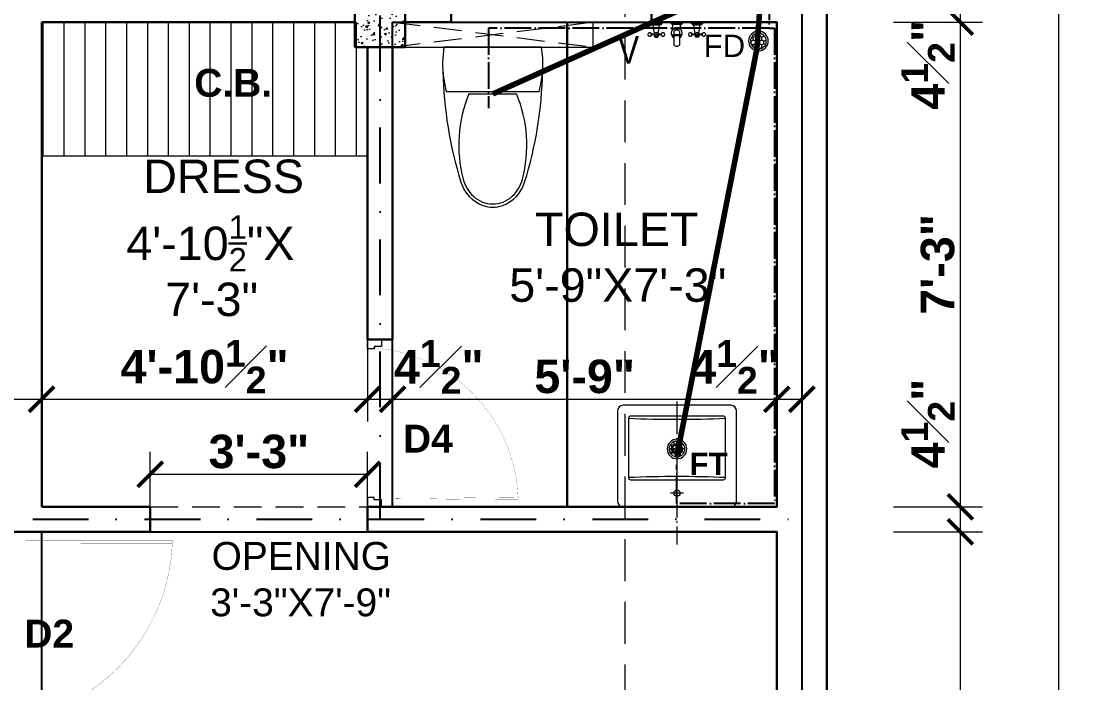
# Model space of a CAD drawing. Header units: feet. Extents: x 12125 to 16886, y -11859 to -10215.
# Drawn here: x 14483.2 to 14673.5, y -11391 to -11272.3 of the extents above; entities that cross this region are included whole.
import ezdxf

# ---------------------------------------------------------------- set-up
doc = ezdxf.new("R2010")
doc.units = ezdxf.units.FT
doc.header["$MEASUREMENT"] = 0
doc.header["$PDMODE"] = 2
for name, pattern in [('ACAD_ISO04W100', [30, 24, -3, 0, -3]), ('CENTER2', [1.125, 0.75, -0.125, 0.125, -0.125]), ('DASHDOT', [1, 0.5, -0.25, 0, -0.25]), ('DASHED', [0.75, 0.5, -0.25])]:
    doc.linetypes.add(name, pattern=pattern)
doc.layers.get('0').update_dxf_attribs({"lineweight": 30})
doc.layers.add('0 PL WASTE PIPE', color=5, linetype='Continuous')
for name, color, linetype, lineweight in [('BEAM', 3, 'Continuous', 15), ('center line', 253, 'ACAD_ISO04W100', 5), ('DIM 01', 7, 'Continuous', 9), ('DOOR', 32, 'Continuous', 13), ('DOTTED', 15, 'DASHED', 18), ('FIX', 212, 'Continuous', 13), ('HATCH', 9, 'Continuous', 20), ('JOINERY TEXT', 193, 'Continuous', 0), ('P-SOIL', 6, 'Continuous', 18), ('P-WASTE', 130, 'Continuous', 18), ('PL-C.W.S', 90, 'ACAD_ISO04W100', 25), ('SANIT_FIXTURES', 13, 'Continuous', 15), ('SANTRY TEXT', 174, 'Continuous', 9), ('TEXT', 7, 'Continuous', 30), ('WALL', 10, 'Continuous', 30), ('WINDOW', 150, 'Continuous', 20)]:
    doc.layers.add(name, color=color, linetype=linetype, lineweight=lineweight)
for name, color, linetype, plot in [('BLK_1_FLR_2_BATH', 7, 'Continuous', False), ('BLK_1_FLR_2_BLT_UP_AREA', 7, 'Continuous', False), ('BLK_1_FLR_2_REGULAR_ROOM_4', 1, 'Continuous', False), ('BLK_1_FLR_2_WATER_CLOSET', 4, 'Continuous', False), ('BLK_1_FLR_2_WC_BATH', 4, 'Continuous', False)]:
    doc.layers.add(name, color=color, linetype=linetype, plot=plot)
doc.styles.add('AR. FOOT', font='arialbd.ttf')
doc.styles.add('AR. TEXT 01', font='arialbd.ttf')
doc.styles.get("Standard").update_dxf_attribs({"font": 'ARIALN.TTF'})
doc.styles.add('TEX02', font='GARA.TTF')
doc.dimstyles.new('DIM 50', dxfattribs={"dimtxt": 6, "dimasz": 3, "dimexe": 6, "dimexo": 4, "dimgap": 0.3125, "dimtad": 1, "dimzin": 3, "dimdsep": 46, "dimlunit": 4, "dimtxsty": 'AR. TEXT 01', "dimblk": 'DOT', "dimcen": 0.09, "dimclrd": 256, "dimclre": 256, "dimclrt": 256, "dimazin": 0, "dimtfac": 0.8, "dimtofl": 0, "dimtmove": 1, "dimatfit": 3, "dimfxl": 6, "dimfxlon": 1, "dimfrac": 1, "dimtolj": 1, "dimtzin": 0, "dimlwd": -1, "dimlwe": -1, "dimarcsym": 1})

# ---------------------------------------------------------------- blocks, each defined once
blk = doc.blocks.new('sdddd')
at = {"layer": 'SANIT_FIXTURES'}
for p, q in [((-7792.083423948071, -3616.346162674101), (-7811.708423948073, -3616.346162674101)), ((-7792.58342394807, -3625.346162674101), (-7811.208423948071, -3625.346162674101)), ((-7806.680395787338, -3625.757878674102), (-7797.111451108803, -3625.757878674102))]:
    blk.add_line(p, q, dxfattribs=at)
blk.add_lwpolyline([(-7792.58342394807, -3625.346162674101), (-7792.076756948073, -3623.083121674103), (-7791.834176948071, -3620.889556674101), (-7791.834176948071, -3618.576229674101), (-7792.083423948071, -3616.346162674101)], dxfattribs=at)
for centre, radius, start, end in [((-7791.395923948073, -3619.731579674101), 20.592686, 170.5376780000036, 187.7399459999901), ((-7730.922888207712, -3619.479595447221), 81.01801189103007, 181.2223680168524, 197.2477400730175), ((-7872.868959688426, -3619.479595447221), 81.01801189103007, 342.7522599269825, 358.7776319831216), ((-7791.395923948073, -3619.731579674101), 20.592686, 187.7399459999901, 195.8219819999825), ((-7781.975828472768, -3636.054682683989), 26.76452538376518, 157.3737438774446, 194.7785650587811), ((-7821.816018423373, -3636.054682683989), 26.76452538376518, 345.2214349412189, 22.62625612255539), ((-7801.354306484106, -3641.346086278652), 7.270279032960909, 197.2477400730175, 249.5476091936273), ((-7800.861930238709, -3641.037048047684), 7.232275013395811, 194.7785650587811, 226.8542646013837), ((-7802.437541412036, -3641.346086278652), 7.270279032960909, 290.4523908063726, 342.7522599269825), ((-7802.929916657433, -3641.037048047684), 7.232275013395811, 313.1457353986163, 345.2214349412189), ((-7801.89592344807, -3642.140230891011), 5.720271593154731, 226.8542646013837, 313.1457353986163), ((-7801.89592394807, -3642.79838569206), 5.720271593154731, 249.5476091936273, 290.4523908063726)]:
    blk.add_arc(centre, radius, start, end, dxfattribs=at)
blk = doc.blocks.new('ddd')
at = {"layer": 'center line', "ltscale": 0.25}
blk.add_line((-759.1649536995117, -5633.062051587941), (-733.0938343068538, -5633.062051587941), dxfattribs=at)
at = {"layer": 'FIX'}
for p, q in [((-749.2968117111923, -5633.062051587941), (-752.0555297461124, -5633.062051587941)), ((-750.4793203349564, -5631.879542964188), (-750.4793203349564, -5634.244560211723)), ((-741.2259455697221, -5633.062051587941), (-743.5909628172521, -5633.062051587941)), ((-742.4084541934861, -5631.879542964188), (-742.4084541934861, -5634.244560211723))]:
    blk.add_line(p, q, dxfattribs=at)
for points in [[(-758.4517612796371, -5623.219531903188), (-758.4517612796371, -5642.904571272694, 0.4142135623731), (-757.4675093111618, -5643.888823241169), (-740.9320762407768, -5643.888823241169, 0.4142135623731), (-739.9478242723017, -5642.904571272694), (-739.9478242723017, -5623.219531903188, 0.4142135623731), (-740.9320762407768, -5622.235279934713), (-757.4675093111618, -5622.235279934713, 0.4142135623731)], [(-756.4832573426863, -5624.597484659023), (-756.4832573426863, -5641.526618516826, 0.4142135623731), (-756.0895565552963, -5641.920319304219), (-745.262784902068, -5641.920319304219, 0.4142135623731), (-744.8690841146782, -5641.526618516826), (-744.8690841146745, -5624.597484659054, 0.41421356237232), (-745.2627849020648, -5624.203783871664), (-756.0895565552963, -5624.203783871634, 0.4142135623731)]]:
    blk.add_lwpolyline(points, format="xyb", close=True, dxfattribs=at)
for centre, radius in [((-750.4793203349564, -5633.062051587941), 0.9856582300699962), ((-750.4793203349564, -5633.062051587941), 0.7888078363749385), ((-742.4084541934861, -5633.062051587941), 0.5919574426798802)]:
    blk.add_circle(centre, radius, dxfattribs=at)
for centre, radius, start, end in [((-955.3021549747315, -5633.062051587941), 199.4094488131293, 357.4539399452814, 2.54606005471874), ((-546.0501864825728, -5633.062051587941), 199.4094488131879, 177.4539399452812, 182.5460600547187)]:
    blk.add_arc(centre, radius, start, end, dxfattribs=at)
blk = doc.blocks.new('D4')
at = {"const_width": 1.11851519999287}
blk.add_lwpolyline([(-48.39999999734573, 1142.144000003223, 0.38341128429114), (-1083.385599992936, 51.76962119228118, 0.4142135623731)], format="xyb", dxfattribs=at)
for points in [[(-99.99999999417923, 1150.954666669233), (-48.39999999734573, 1150.954666669233), (-48.39999999734573, 1133.333333337214), (0, 1133.333333337214), (0, 1200), (-99.99999999417923, 1200), (-99.99999999417923, 1150.954666669233)], [(-99.99999999417923, 49.04533333076688), (-48.39999999734573, 49.04533333076688), (-48.39999999734573, 66.66666666278616), (0, 66.66666666278616), (0, 0), (-99.99999999417923, 0), (-99.99999999417923, 49.04533333076688)]]:
    blk.add_lwpolyline(points)
blk.add_lwpolyline([(-1083.385599992936, 51.76962119228118), (-58.07999999960884, 51.76962119228118), (-58.07999999960884, 67.47881549099111), (-1083.385599992936, 67.47881549099111)], dxfattribs=at)
blk = doc.blocks.new('_ArchTick')
at = {"color": 0, "linetype": 'ByBlock', "const_width": 0.15}
blk.add_lwpolyline([(-0.5, -0.5), (0.5, 0.5)], dxfattribs=at)
blk = doc.blocks.new('*D87')
at = {"layer": 'Defpoints', "color": 0, "transparency": 16777216}
for p in [(14582.60324559959, -11363.95311382756), (14651.85109241643, -11363.95311382756), (14609.84861730441, -11531.95311382735)]:
    blk.add_point(p, dxfattribs=at)
at = {"layer": 'DIM 01', "transparency": 16777216}
for p, q in [((14639.85109241643, -11363.95311382756), (14655.85109241643, -11363.95311382756)), ((14651.85109241643, -11531.95311382735), (14651.85109241643, -11363.95311382756)), ((14639.85109241643, -11531.95311382735), (14655.85109241643, -11531.95311382735))]:
    blk.add_line(p, q, dxfattribs=at)
at = {"layer": 'DIM 01', "transparency": 16777216, "xscale": 4.5, "yscale": 4.5, "zscale": 4.5}
for p, rotation in [((14651.85109241643, -11363.95311382756), 90), ((14651.85109241643, -11531.95311382735), 270)]:
    blk.add_blockref('_ArchTick', p, dxfattribs=dict(at, rotation=rotation))
at = {"layer": 'DIM 01', "transparency": 16777216, "insert": (14647.79109241643, -11447.95311382745), "char_height": 6, "attachment_point": 5, "rotation": 90, "style": 'AR. TEXT 01'}
blk.add_mtext('\\A1;14\'-0"', dxfattribs=at)
blk = doc.blocks.new('*D88')
at = {"layer": 'Defpoints', "color": 0, "transparency": 16777216}
for p in [(14600.97557604298, -11359.45311382757), (14651.85109241649, -11359.45311382757), (14601.03869514522, -11363.95311382757)]:
    blk.add_point(p, dxfattribs=at)
at = {"layer": 'DIM 01', "transparency": 16777216}
for p, q in [((14651.85109241649, -11359.45311382757), (14651.85109241649, -11335.86072045852)), ((14639.85109241649, -11359.45311382757), (14655.85109241649, -11359.45311382757)), ((14651.85109241649, -11363.95311382757), (14651.85109241649, -11359.45311382757)), ((14639.85109241649, -11363.95311382757), (14655.85109241649, -11363.95311382757))]:
    blk.add_line(p, q, dxfattribs=at)
at = {"layer": 'DIM 01', "transparency": 16777216, "xscale": 4.5, "yscale": 4.5, "zscale": 4.5}
for p, rotation in [((14651.85109241649, -11359.45311382757), 90), ((14651.85109241649, -11363.95311382757), 270)]:
    blk.add_blockref('_ArchTick', p, dxfattribs=dict(at, rotation=rotation))
at = {"layer": 'DIM 01', "transparency": 16777216, "insert": (14646.03669241649, -11344.51872045852), "char_height": 6, "attachment_point": 5, "rotation": 90, "style": 'AR. TEXT 01'}
blk.add_mtext('\\A1;4{\\H0.800000x;\\S1#2;}"', dxfattribs=at)
blk = doc.blocks.new('*D89')
at = {"layer": 'Defpoints', "color": 0, "transparency": 16777216}
for p in [(14571.1320830187, -11272.45311382734), (14651.85109241655, -11272.45311382734), (14600.97557604298, -11359.45311382757)]:
    blk.add_point(p, dxfattribs=at)
at = {"layer": 'DIM 01', "transparency": 16777216}
for p, q in [((14639.85109241655, -11272.45311382734), (14655.85109241655, -11272.45311382734)), ((14651.85109241655, -11359.45311382757), (14651.85109241655, -11272.45311382734)), ((14639.85109241655, -11359.45311382757), (14655.85109241655, -11359.45311382757))]:
    blk.add_line(p, q, dxfattribs=at)
at = {"layer": 'DIM 01', "transparency": 16777216, "xscale": 4.5, "yscale": 4.5, "zscale": 4.5}
for p, rotation in [((14651.85109241655, -11272.45311382734), 90), ((14651.85109241655, -11359.45311382757), 270)]:
    blk.add_blockref('_ArchTick', p, dxfattribs=dict(at, rotation=rotation))
at = {"layer": 'DIM 01', "transparency": 16777216, "insert": (14647.79109241655, -11315.95311382745), "char_height": 6, "attachment_point": 5, "rotation": 90, "style": 'AR. TEXT 01'}
blk.add_mtext('\\A1;7\'-3"', dxfattribs=at)
blk = doc.blocks.new('*D90')
at = {"layer": 'Defpoints', "color": 0, "transparency": 16777216}
for p in [(14575.32386472721, -11267.95311382735), (14651.8510924166, -11267.95311382735), (14571.1320830187, -11272.45311382734)]:
    blk.add_point(p, dxfattribs=at)
at = {"layer": 'DIM 01', "transparency": 16777216}
for p, q in [((14639.8510924166, -11267.95311382735), (14655.8510924166, -11267.95311382735)), ((14651.8510924166, -11272.45311382734), (14651.8510924166, -11267.95311382735)), ((14639.8510924166, -11272.45311382734), (14655.8510924166, -11272.45311382734))]:
    blk.add_line(p, q, dxfattribs=at)
at = {"layer": 'DIM 01', "transparency": 16777216, "xscale": 4.5, "yscale": 4.5, "zscale": 4.5}
for p, rotation in [((14651.8510924166, -11267.95311382735), 90), ((14651.8510924166, -11272.45311382734), 270)]:
    blk.add_blockref('_ArchTick', p, dxfattribs=dict(at, rotation=rotation))
at = {"layer": 'DIM 01', "transparency": 16777216, "insert": (14646.03669241626, -11280.11930916007), "char_height": 6, "attachment_point": 5, "rotation": 90, "style": 'AR. TEXT 01'}
blk.add_mtext('\\A1;4{\\H0.800000x;\\S1#2;}"', dxfattribs=at)
blk = doc.blocks.new('*D94')
at = {"layer": 'Defpoints', "color": 0, "transparency": 16777216}
for p in [(14632.40168799831, -10934.95311382777), (14623.40168799832, -11540.95311382735), (14669.48052171948, -11540.95311382735)]:
    blk.add_point(p, dxfattribs=at)
at = {"layer": 'DIM 01', "transparency": 16777216}
for p, q in [((14657.48052171948, -10934.95311382777), (14673.48052171948, -10934.95311382777)), ((14669.48052171948, -10934.95311382777), (14669.48052171948, -11540.95311382735)), ((14657.48052171948, -11540.95311382735), (14673.48052171948, -11540.95311382735))]:
    blk.add_line(p, q, dxfattribs=at)
at = {"layer": 'DIM 01', "transparency": 16777216, "xscale": 4.5, "yscale": 4.5, "zscale": 4.5}
for p, rotation in [((14669.48052171948, -10934.95311382777), 90), ((14669.48052171948, -11540.95311382735), 270)]:
    blk.add_blockref('_ArchTick', p, dxfattribs=dict(at, rotation=rotation))
at = {"layer": 'DIM 01', "transparency": 16777216, "insert": (14665.42052171948, -11237.95311382756), "char_height": 6, "attachment_point": 5, "rotation": 90, "style": 'AR. TEXT 01'}
blk.add_mtext('\\A1;50\'-6"', dxfattribs=at)
blk = doc.blocks.new('fdfff')
at = {"layer": 'FIX'}
for p, q in [((-439.9936460015013, -5099.794814732304, 0.20762841340752), (-439.9936460015013, -5098.092338620205, 0.20762841340752)), ((-439.7870236596209, -5098.078081011102, 0.22817528969225), (-439.7870236596209, -5099.809340666404, 0.20762841340752)), ((-439.6376845878258, -5098.23440669429, 0.22817528969225), (-439.6376845878258, -5099.652746658321, 0.22817528969225)), ((-438.2163880382141, -5098.639274051369, 1.070132213926159), (-439.5423170475113, -5098.413384540116, 1.070132213926159)), ((-439.5423170475113, -5098.413384540116, 1.070132213926159), (-439.5423170475113, -5099.473768812393, 1.070132213926159)), ((-437.8761535013033, -5098.079588376322, 1.070132213926159), (-438.205106988811, -5098.079588376322, 1.070132213926159)), ((-438.205106988811, -5098.079588376322, 1.070132213926159), (-438.205106988811, -5098.110718818439, 1.070132213926159)), ((-438.1502720053247, -5098.557215489591, 1.070132213926159), (-437.9310915181995, -5098.557215489591, 1.070132213926159)), ((-437.9572165929129, -5098.160090196818, 1.070132213926159), (-438.1241469305241, -5098.160090196818, 1.070132213926159)), ((-437.8761535013033, -5098.079588376322, 1.070132213926159), (-437.8761535013033, -5098.110718818439, 1.070132213926159)), ((-437.8564111968151, -5098.635829710431, 1.070132213926159), (-437.8564111968151, -5098.711869751176, 1.070132213926159)), ((-437.7329530385032, -5098.636270803428, 1.070132213926159), (-437.7329530385032, -5099.250882549073, 1.070132213926159)), ((-437.6711387261166, -5098.666774950295, 1.070132213926159), (-437.7329530385032, -5098.666774950295, 1.070132213926159)), ((-437.6711387261166, -5098.666774950295, 1.070132213926159), (-437.6711387261166, -5099.220378402307, 1.070132213926159)), ((-437.6100551688286, -5098.729148853403, 1.070132213926159), (-437.6100551688286, -5099.158004499201, 1.070132213926159)), ((-438.2163880382141, -5099.247879301241, 1.070132213926159), (-439.5423170475113, -5099.473768812393, 1.070132213926159)), ((-438.205106988811, -5099.807564976261, 1.070132213926159), (-438.205106988811, -5099.776434534056, 1.070132213926159)), ((-437.8761535013033, -5099.807564976261, 1.070132213926159), (-438.205106988811, -5099.807564976261, 1.070132213926159)), ((-438.1502720053247, -5099.329937862909, 1.070132213926159), (-437.9310915181995, -5099.329937862909, 1.070132213926159)), ((-437.9572165929129, -5099.727063155762, 1.070132213926159), (-438.1241469305241, -5099.727063155762, 1.070132213926159)), ((-437.8761535013033, -5099.807564976261, 1.070132213926159), (-437.8761535013033, -5099.776434534056, 1.070132213926159)), ((-437.8564111968151, -5099.251323642151, 1.070132213926159), (-437.8564111968151, -5099.17528360142, 1.070132213926159)), ((-437.6711387261166, -5099.220378402307, 1.070132213926159), (-437.7329530385032, -5099.220378402307, 1.070132213926159)), ((-439.9936460015013, -5101.40166845412, -0.64357942327109), (-439.9936460015013, -5103.104144566191, -0.64357942327109)), ((-439.7870236596209, -5101.387410844953, -0.62303254698635), (-439.7870236596209, -5103.118670500254, -0.64357942327109)), ((-439.6376845878258, -5101.544018196008, -0.62303254698635), (-439.6376845878258, -5102.962076492151, -0.62303254698635)), ((-438.9422280378346, -5101.643157002909, 1.070132213926159), (-439.6376845878258, -5101.643157002909, 1.070132213926159)), ((-438.9422280378346, -5101.643157002909, 1.070132213926159), (-438.9422280378346, -5102.885394816667, 1.070132213926159)), ((-438.9074385237178, -5101.628709930708, 1.070132213926159), (-438.9074385237178, -5102.899841888831, 1.070132213926159)), ((-438.5638060339259, -5101.784066761458), (-438.0423340749984, -5101.784066761458)), ((-438.0423340749984, -5102.888360252912, 1.070132213926159), (-438.0423340749984, -5101.579353504671, 1.070132213926159)), ((-438.0177171031244, -5102.894312139317, 1.070132213926159), (-438.0177171031244, -5101.573401618288, 1.070132213926159)), ((-437.8198283457022, -5101.573401618288, 1.070132213926159), (-437.8198283457022, -5102.894312139317, 1.070132213926159)), ((-437.7952113737118, -5101.579353504671, 1.070132213926159), (-437.7952113737118, -5102.888360252912, 1.070132213926159)), ((-437.7952113737118, -5101.784066761458), (-436.3390548183232, -5101.784066761458)), ((-438.9422280378346, -5102.885394816667, 1.070132213926159), (-439.6376845878258, -5102.885394816667, 1.070132213926159)), ((-438.5638060339259, -5102.74448505808), (-438.0423340749984, -5102.74448505808)), ((-437.7952113737118, -5102.74448505808), (-436.3390548183232, -5102.74448505808)), ((-439.9936460015013, -5104.733495657638, 0.20762841340752), (-439.9936460015013, -5106.435971769708, 0.20762841340752)), ((-439.7870236596209, -5106.450229378868, 0.22817528969225), (-439.7870236596209, -5104.718969723559, 0.20762841340752)), ((-439.6376845878258, -5106.293903695674, 0.22817528969225), (-439.6376845878258, -5104.875563731662, 0.22817528969225)), ((-438.2163880382141, -5105.280431088729, 1.070132213926159), (-439.5423170475113, -5105.054541577519, 1.070132213926159)), ((-439.5423170475113, -5105.054541577519, 1.070132213926159), (-439.5423170475113, -5106.114925849761, 1.070132213926159)), ((-437.8761535013033, -5104.720745413695, 1.070132213926159), (-438.205106988811, -5104.720745413695, 1.070132213926159)), ((-438.205106988811, -5104.720745413695, 1.070132213926159), (-438.205106988811, -5104.751875855887, 1.070132213926159)), ((-438.1502720053247, -5105.198372526995, 1.070132213926159), (-437.9310915181995, -5105.198372526995, 1.070132213926159)), ((-437.9572165929129, -5104.801247234149, 1.070132213926159), (-438.1241469305241, -5104.801247234149, 1.070132213926159)), ((-437.8761535013033, -5104.720745413695, 1.070132213926159), (-437.8761535013033, -5104.751875855887, 1.070132213926159)), ((-437.8564111968151, -5105.276986747828, 1.070132213926159), (-437.8564111968151, -5105.353026788449, 1.070132213926159)), ((-437.7329530385032, -5105.892039586477, 1.070132213926159), (-437.7329530385032, -5105.277427840883, 1.070132213926159)), ((-437.6711387261166, -5105.307931987656, 1.070132213926159), (-437.7329530385032, -5105.307931987656, 1.070132213926159)), ((-437.6711387261166, -5105.861535439689, 1.070132213926159), (-437.6711387261166, -5105.307931987656, 1.070132213926159)), ((-437.6100551688286, -5105.799161536561, 1.070132213926159), (-437.6100551688286, -5105.370305890772, 1.070132213926159)), ((-438.2163880382141, -5105.889036338595, 1.070132213926159), (-439.5423170475113, -5106.114925849761, 1.070132213926159)), ((-438.205106988811, -5106.448722013643, 1.070132213926159), (-438.205106988811, -5106.417591571428, 1.070132213926159)), ((-437.8761535013033, -5106.448722013643, 1.070132213926159), (-438.205106988811, -5106.448722013643, 1.070132213926159)), ((-438.1502720053247, -5105.971094900327, 1.070132213926159), (-437.9310915181995, -5105.971094900327, 1.070132213926159)), ((-437.9572165929129, -5106.368220193107, 1.070132213926159), (-438.1241469305241, -5106.368220193107, 1.070132213926159)), ((-437.8761535013033, -5106.448722013643, 1.070132213926159), (-437.8761535013033, -5106.417591571428, 1.070132213926159)), ((-437.8564111968151, -5105.892480679511, 1.070132213926159), (-437.8564111968151, -5105.816440638811, 1.070132213926159)), ((-437.6711387261166, -5105.861535439689, 1.070132213926159), (-437.7329530385032, -5105.861535439689, 1.070132213926159))]:
    blk.add_line(p, q, dxfattribs=at)
for centre in [(-438.0406817617186, -5098.943576676255, -0.5864398341488803), (-438.0406817617186, -5105.584733713709, -0.5864398341488803)]:
    blk.add_circle(centre, 0.0820232687790191, dxfattribs=at)
for centre, radius, start, end in [((-439.8887157135177, -5098.108106581727, 0.20762841340752), 0.1061084065881228, 16.58870761552081, 171.4540590152905), ((-439.7190729585997, -5098.057221847092, 0.22817528969225), 0.0710019746964819, 196.8581806348353, 267.4116657366103), ((-439.7263056866067, -5098.218159492842, 0.22817528969225), 0.0900981171500153, 349.6111421854599, 87.43871116543016), ((-439.6717213939118, -5098.521132158378, 1.070132213926159), 0.1683895308833376, 39.7822189855939, 78.33837664191098), ((-438.0406817617186, -5098.943576676255, -0.5864398341488803), 0.2960468548223106, 125.8538504705797, 234.1461495294202), ((-438.0406817617186, -5097.833033056319, 0.19733891487661), 0.2960358240422817, 303.6067164626585, 236.3932835373415), ((-438.0979048660083, -5098.66714936601, 1.070132213926159), 0.1217693494315759, 115.4708534690639, 197.4312066331036), ((-438.0406817617186, -5098.943576676255, -0.5864398341488803), 0.2960468548223106, 234.1461495294202, 125.8538504705797), ((-438.1328376815071, -5098.083294132042, 1.070132213926159), 0.0772979055238589, 200.7807033480267, 276.5323884085066), ((-439.3257287006126, -5098.280465544776, 1.070132213926159), 1.207596362525283, 346.7515409576356, 5.720845926215266), ((-436.7556348228244, -5098.280465544776, 1.070132213926159), 1.207596362525283, 174.2791540737846, 193.2484590423643), ((-437.9484228086075, -5098.083294132042, 1.070132213926159), 0.0772979055238589, 263.4676115914934, 339.2192966519734), ((-437.9834586575161, -5098.66714936601, 1.070132213926159), 0.1217693494315759, 342.5687933668964, 64.5291465309361), ((-437.7951816226121, -5098.775857415471, 1.070132213926159), 0.1528293785214648, 65.97238845840135, 113.6181989813814), ((-437.6874965070165, -5098.743891237326, 1.070132213926159), 0.0788320919670414, 10.77833825125858, 78.02402359804032), ((-439.8887157135177, -5099.779046770782, 0.20762841340752), 0.1061084065881228, 188.5459409847095, 343.4112923844792), ((-439.7190729585997, -5099.829931505403, 0.22817528969225), 0.0710019746964819, 92.5883342633898, 163.1418193651646), ((-439.7263056866067, -5099.66899385977, 0.22817528969225), 0.0900981171500153, 272.5612888345698, 10.38885781454017), ((-439.6717213939118, -5099.36602119419, 1.070132213926159), 0.1683895308833376, 281.6616233580891, 320.2177810144061), ((-438.0406817617186, -5100.054120296249, 0.19733891487661), 0.2960358240422817, 123.6067164626584, 56.39328353734151), ((-438.0979048660083, -5099.220003986506, 1.070132213926159), 0.1217693494315759, 162.5687933668963, 244.5291465309361), ((-438.1328376815071, -5099.803859220461, 1.070132213926159), 0.0772979055238589, 83.46761159149342, 159.2192966519733), ((-439.3257287006126, -5099.606687807725, 1.070132213926159), 1.207596362525283, 354.2791540737847, 13.24845904236436), ((-436.7556348228244, -5099.606687807725, 1.070132213926159), 1.207596362525283, 166.7515409576356, 185.7208459262151), ((-437.9484228086075, -5099.803859220461, 1.070132213926159), 0.0772979055238589, 20.78070334802668, 96.53238840850656), ((-437.9834586575161, -5099.220003986506, 1.070132213926159), 0.1217693494315759, 295.4708534690638, 17.43120663310359), ((-437.7951816226121, -5099.11129593711, 1.070132213926159), 0.1528293785214648, 246.3818010186186, 294.0276115415987), ((-437.6874965070165, -5099.143262115255, 1.070132213926159), 0.0788320919670414, 281.9759764019597, 349.2216617487414), ((-439.8887157135177, -5101.417436415628, -0.64357942327109), 0.1061084065881228, 16.58870761552081, 171.4540590152905), ((-439.7190729585997, -5101.366551680943, -0.62303254698635), 0.0710019746964819, 196.8581806348353, 267.4116657366103), ((-439.7379514951023, -5101.537042764008, -0.62303254698635), 0.1005092501170441, 356.0204226082332, 81.02943074122697), ((-438.9406922832129, -5101.597743930375, 1.070132213926159), 0.0454390328152913, 268.0631406409744, 317.0402371382626), ((-438.2591341615189, -5102.264275909736, 0.2274752523048), 0.9073167708099047, 31.95566866844981, 135.6046319082383), ((-437.9772300153272, -5102.26426442853), 0.7580641298657237, 140.694691672089, 219.305308327911), ((-437.9187727243988, -5102.036518843888, 1.070132213926159), 0.4735689546355308, 74.87562468803317, 105.1243753119668), ((-436.7657116207118, -5102.264275909736), 0.642368160172695, 311.6204880951193, 48.37951190488075), ((-439.8887157135177, -5103.088376604659, -0.64357942327109), 0.1061084065881228, 188.5459409847095, 343.4112923844792), ((-439.7190729585997, -5103.13926133934, -0.62303254698635), 0.0710019746964819, 92.5883342633898, 163.1418193651646), ((-439.7379514951023, -5102.969051924148, -0.62303254698635), 0.1005092501170441, 278.970569258773, 3.97957739176681), ((-438.9406922832129, -5102.930807889258, 1.070132213926159), 0.0454390328152913, 42.95976286234757, 91.93685935902559), ((-438.2591341615189, -5102.264275909736, 0.2274752523048), 0.9073167708099047, 224.3953680917617, 328.0443313315501), ((-437.9187727243988, -5102.431194913719, 1.070132213926159), 0.4735689546355308, 254.8756246880333, 285.1243753119667), ((-439.8887157135177, -5104.749263619094, 0.20762841340752), 0.1061084065881228, 16.58870761552081, 171.4540590152905), ((-439.7190729585997, -5104.698378884473, 0.22817528969225), 0.0710019746964819, 196.8581806348353, 267.4116657366103), ((-439.7263056866067, -5104.859316530208, 0.22817528969225), 0.0900981171500153, 349.6111421854599, 87.43871116543016), ((-439.6286175491114, -5105.077071024918, 1.070132213926159), 0.089192783151332, 14.63098900816078, 95.83457521870675), ((-438.0406817617186, -5105.584733713709, -0.5864398341488803), 0.2960468548223106, 125.8538504705797, 234.1461495294202), ((-438.0406817617186, -5104.474190093693, 0.19733891487661), 0.2960358240422817, 303.6067164626585, 236.3932835373415), ((-438.0979048660083, -5105.308306403407, 1.070132213926159), 0.1217693494315759, 115.4708534690639, 197.4312066331036), ((-438.0406817617186, -5105.584733713709, -0.5864398341488803), 0.2960468548223106, 234.1461495294202, 125.8538504705797), ((-438.1328376815071, -5104.724451169408, 1.070132213926159), 0.0772979055238589, 200.7807033480267, 276.5323884085066), ((-439.3257287006126, -5104.921622582267, 1.070132213926159), 1.207596362525283, 346.7515409576356, 5.720845926215266), ((-436.7556348228244, -5104.921622582267, 1.070132213926159), 1.207596362525283, 174.2791540737846, 193.2484590423643), ((-437.9484228086075, -5104.724451169408, 1.070132213926159), 0.0772979055238589, 263.4676115914934, 339.2192966519734), ((-437.9834586575161, -5105.308306403407, 1.070132213926159), 0.1217693494315759, 342.5687933668964, 64.5291465309361), ((-437.7951816226121, -5105.417014452876, 1.070132213926159), 0.1528293785214648, 65.97238845840135, 113.6181989813814), ((-437.6874965070165, -5105.38504827473, 1.070132213926159), 0.0788320919670414, 10.77833825125858, 78.02402359804032), ((-439.8887157135177, -5106.42020380818, 0.20762841340752), 0.1061084065881228, 188.5459409847095, 343.4112923844792), ((-439.7190729585997, -5106.471088542879, 0.22817528969225), 0.0710019746964819, 92.5883342633898, 163.1418193651646), ((-439.7263056866067, -5106.310150897129, 0.22817528969225), 0.0900981171500153, 272.5612888345698, 10.38885781454017), ((-439.6286175491114, -5106.092396402408, 1.070132213926159), 0.089192783151332, 264.1654247812933, 345.3690109918392), ((-438.0406817617186, -5106.695277333725, 0.19733891487661), 0.2960358240422817, 123.6067164626584, 56.39328353734151), ((-438.0979048660083, -5105.861161023888, 1.070132213926159), 0.1217693494315759, 162.5687933668963, 244.5291465309361), ((-438.1328376815071, -5106.445016257822, 1.070132213926159), 0.0772979055238589, 83.46761159149342, 159.2192966519733), ((-439.3257287006126, -5106.247844845158, 1.070132213926159), 1.207596362525283, 354.2791540737847, 13.24845904236436), ((-436.7556348228244, -5106.247844845158, 1.070132213926159), 1.207596362525283, 166.7515409576356, 185.7208459262151), ((-437.9484228086075, -5106.445016257822, 1.070132213926159), 0.0772979055238589, 20.78070334802668, 96.53238840850656), ((-437.9834586575161, -5105.861161023888, 1.070132213926159), 0.1217693494315759, 295.4708534690638, 17.43120663310359), ((-437.7951816226121, -5105.752452974477, 1.070132213926159), 0.1528293785214648, 246.3818010186186, 294.0276115415987), ((-437.6874965070165, -5105.784419152609, 1.070132213926159), 0.0788320919670414, 281.9759764019597, 349.2216617487414)]:
    blk.add_arc(centre, radius, start, end, dxfattribs=at)
blk = doc.blocks.new('SDSD')
at = {"layer": 'P-WASTE'}
h = blk.add_hatch(dxfattribs=at)
h.set_pattern_fill('HONEY', color=1, scale=5, angle=89.99999999999999, style=0)
h.set_pattern_definition([(90, (-50211.70994705233, 107515.0274732832), (-0.9610410944236026, 1.664572011413838), [1.109714674275892, -2.219429348551784]), (210.0000000065067, (-50211.70994705233, 107515.0274732832), (-0.9610411007230739, -1.664572007776834), [1.109714674057612, -2.219429348115224]), (149.9999999934931, (-50211.70994705233, 107515.0274732832), (-1.922082195146676, 3.6370019e-09), [-2.219429348115224, 1.109714674057612])])
edge = h.paths.add_edge_path()
edge.add_ellipse((782.6991829816105, -7166.742797922514), major_axis=(2.510997668090563, 2.510997668090568), ratio=0.9999999999971, start_angle=0, end_angle=360, ccw=False)
at = {"layer": 'P-WASTE', "extrusion": (0, 0, -1)}
for centre, major_axis, ratio, start_param, end_param in [((782.6991829816105, -7166.742797922309), (3.113637108428522, 3.113637108428522), 0.99999999999766, 3.141592653458931, 9.424777960638515), ((782.6991829816105, -7166.742797922514), (3.113637108428516, 3.113637108428521), 0.9999999999953298, 3.141592653458931, 9.424777960638515), ((782.6991829816105, -7166.742797922309), (2.510997668090565, 2.510997668090568), 0.9999999999971, 3.141592653459396, 9.424777960638982), ((782.6991829816105, -7166.742797922514), (2.510997668090565, 2.510997668090568), 0.9999999999971, 3.141592653459396, 9.424777960638982)]:
    blk.add_ellipse(centre, major_axis=major_axis, ratio=ratio, start_param=start_param, end_param=end_param, dxfattribs=at)
blk = doc.blocks.new('*D127')
at = {"layer": 'Defpoints', "color": 0, "transparency": 16777216}
for p in [(14477.90168799832, -11340.15761483972), (14486.90168799831, -11340.15761483975), (14486.90168799831, -11342.89541179043)]:
    blk.add_point(p, dxfattribs=at)
at = {"layer": 'DIM 01', "transparency": 16777216}
for p, q in [((14477.90168799832, -11336.15761483972), (14477.90168799832, -11336.15761483975)), ((14486.90168799831, -11338.89541179043), (14486.90168799831, -11336.15761483975)), ((14477.90168799832, -11340.15761483975), (14486.90168799831, -11340.15761483975))]:
    blk.add_line(p, q, dxfattribs=at)
at = {"layer": 'DIM 01', "transparency": 16777216, "xscale": 4.5, "yscale": 4.5, "zscale": 4.5, "rotation": 180}
blk.add_blockref('_ArchTick', (14477.90168799832, -11340.15761483975), dxfattribs=at)
at = {"layer": 'DIM 01', "transparency": 16777216, "xscale": 4.5, "yscale": 4.5, "zscale": 4.5}
blk.add_blockref('_ArchTick', (14486.90168799831, -11340.15761483975), dxfattribs=at)
at = {"layer": 'DIM 01', "transparency": 16777216, "insert": (14469.27163925598, -11336.09161483975), "char_height": 6, "attachment_point": 5, "style": 'AR. TEXT 01'}
blk.add_mtext('\\A1;9"', dxfattribs=at)
blk = doc.blocks.new('*D128')
at = {"layer": 'Defpoints', "color": 0, "transparency": 16777216}
for p in [(14545.4016879983, -11325.73875189243), (14545.4016879983, -11340.15761483975), (14486.90168799831, -11342.89541179043)]:
    blk.add_point(p, dxfattribs=at)
at = {"layer": 'DIM 01', "transparency": 16777216}
for p, q in [((14545.4016879983, -11329.73875189243), (14545.4016879983, -11344.15761483975)), ((14486.90168799831, -11338.89541179043), (14486.90168799831, -11336.15761483975)), ((14486.90168799831, -11340.15761483975), (14545.4016879983, -11340.15761483975))]:
    blk.add_line(p, q, dxfattribs=at)
at = {"layer": 'DIM 01', "transparency": 16777216, "xscale": 4.5, "yscale": 4.5, "zscale": 4.5, "rotation": 180}
blk.add_blockref('_ArchTick', (14486.90168799831, -11340.15761483975), dxfattribs=at)
at = {"layer": 'DIM 01', "transparency": 16777216, "xscale": 4.5, "yscale": 4.5, "zscale": 4.5}
blk.add_blockref('_ArchTick', (14545.4016879983, -11340.15761483975), dxfattribs=at)
at = {"layer": 'DIM 01', "transparency": 16777216, "insert": (14516.15168799831, -11334.29221483975), "char_height": 6, "attachment_point": 5, "style": 'AR. TEXT 01'}
blk.add_mtext('\\A1;4\'-10{\\H0.800000x;\\S1#2;}"', dxfattribs=at)
blk = doc.blocks.new('*D129')
at = {"layer": 'Defpoints', "color": 0, "transparency": 16777216}
for p in [(14549.9016879983, -11321.98740272197), (14545.4016879983, -11325.73875189243), (14549.9016879983, -11340.15761483975)]:
    blk.add_point(p, dxfattribs=at)
at = {"layer": 'DIM 01', "transparency": 16777216}
for p, q in [((14549.9016879983, -11328.15761483975), (14549.9016879983, -11344.15761483975)), ((14545.4016879983, -11329.73875189243), (14545.4016879983, -11344.15761483975)), ((14545.4016879983, -11340.15761483975), (14549.9016879983, -11340.15761483975))]:
    blk.add_line(p, q, dxfattribs=at)
at = {"layer": 'DIM 01', "transparency": 16777216, "xscale": 4.5, "yscale": 4.5, "zscale": 4.5, "rotation": 180}
blk.add_blockref('_ArchTick', (14545.4016879983, -11340.15761483975), dxfattribs=at)
at = {"layer": 'DIM 01', "transparency": 16777216, "xscale": 4.5, "yscale": 4.5, "zscale": 4.5}
blk.add_blockref('_ArchTick', (14549.9016879983, -11340.15761483975), dxfattribs=at)
at = {"layer": 'DIM 01', "transparency": 16777216, "insert": (14558.20487341902, -11334.34321483975), "char_height": 6, "attachment_point": 5, "style": 'AR. TEXT 01'}
blk.add_mtext('\\A1;4{\\H0.800000x;\\S1#2;}"', dxfattribs=at)
blk = doc.blocks.new('*D130')
at = {"layer": 'Defpoints', "color": 0, "transparency": 16777216}
for p in [(14549.9016879983, -11321.98740272197), (14618.90168799832, -11336.28704035407), (14618.90168799832, -11340.15761483975)]:
    blk.add_point(p, dxfattribs=at)
at = {"layer": 'DIM 01', "transparency": 16777216}
for p, q in [((14549.9016879983, -11328.15761483975), (14549.9016879983, -11344.15761483975)), ((14549.9016879983, -11340.15761483975), (14618.90168799832, -11340.15761483975)), ((14618.90168799832, -11340.28704035407), (14618.90168799832, -11344.15761483975))]:
    blk.add_line(p, q, dxfattribs=at)
at = {"layer": 'DIM 01', "transparency": 16777216, "xscale": 4.5, "yscale": 4.5, "zscale": 4.5, "rotation": 180}
blk.add_blockref('_ArchTick', (14549.9016879983, -11340.15761483975), dxfattribs=at)
at = {"layer": 'DIM 01', "transparency": 16777216, "xscale": 4.5, "yscale": 4.5, "zscale": 4.5}
blk.add_blockref('_ArchTick', (14618.90168799832, -11340.15761483975), dxfattribs=at)
at = {"layer": 'DIM 01', "transparency": 16777216, "insert": (14584.40168799831, -11336.09161483975), "char_height": 6, "attachment_point": 5, "style": 'AR. TEXT 01'}
blk.add_mtext('\\A1;5\'-9"', dxfattribs=at)
blk = doc.blocks.new('*D131')
at = {"layer": 'Defpoints', "color": 0, "transparency": 16777216}
for p in [(14618.90168799832, -11336.28704035407), (14623.40168799832, -11335.52016120022), (14623.40168799832, -11340.15761483975)]:
    blk.add_point(p, dxfattribs=at)
at = {"layer": 'DIM 01', "transparency": 16777216}
for p, q in [((14618.90168799832, -11340.15761483975), (14623.40168799832, -11340.15761483975)), ((14618.90168799832, -11340.28704035407), (14618.90168799832, -11344.15761483975)), ((14623.40168799832, -11339.52016120022), (14623.40168799832, -11344.15761483975))]:
    blk.add_line(p, q, dxfattribs=at)
at = {"layer": 'DIM 01', "transparency": 16777216, "xscale": 4.5, "yscale": 4.5, "zscale": 4.5, "rotation": 180}
blk.add_blockref('_ArchTick', (14618.90168799832, -11340.15761483975), dxfattribs=at)
at = {"layer": 'DIM 01', "transparency": 16777216, "xscale": 4.5, "yscale": 4.5, "zscale": 4.5}
blk.add_blockref('_ArchTick', (14623.40168799832, -11340.15761483975), dxfattribs=at)
at = {"layer": 'DIM 01', "transparency": 16777216, "insert": (14611.39979618764, -11334.34321483975), "char_height": 6, "attachment_point": 5, "style": 'AR. TEXT 01'}
blk.add_mtext('\\A1;4{\\H0.800000x;\\S1#2;}"', dxfattribs=at)
blk = doc.blocks.new('*D377')
at = {"layer": 'Defpoints', "color": 0, "transparency": 16777216}
for p in [(14545.4016879983, -11353.61638539075), (14506.4016879983, -11363.95311382757), (14545.4016879983, -11363.95311382757)]:
    blk.add_point(p, dxfattribs=at)
at = {"layer": 'DIM 01', "transparency": 16777216}
for p, q in [((14506.4016879983, -11359.95311382757), (14506.4016879983, -11349.61638539075)), ((14545.4016879983, -11359.95311382757), (14545.4016879983, -11349.61638539075)), ((14506.4016879983, -11353.61638539075), (14545.4016879983, -11353.61638539075))]:
    blk.add_line(p, q, dxfattribs=at)
at = {"layer": 'DIM 01', "transparency": 16777216, "xscale": 4.5, "yscale": 4.5, "zscale": 4.5, "rotation": 180}
blk.add_blockref('_ArchTick', (14506.4016879983, -11353.61638539075), dxfattribs=at)
at = {"layer": 'DIM 01', "transparency": 16777216, "xscale": 4.5, "yscale": 4.5, "zscale": 4.5}
blk.add_blockref('_ArchTick', (14545.4016879983, -11353.61638539075), dxfattribs=at)
at = {"layer": 'DIM 01', "transparency": 16777216, "insert": (14525.9016879983, -11349.55638539075), "char_height": 6, "attachment_point": 5, "style": 'AR. TEXT 01'}
blk.add_mtext('\\A1;3\'-3"', dxfattribs=at)
blk = doc.blocks.new('WQE')
at = {"layer": 'HATCH', "ltscale": 5}
h = blk.add_hatch(dxfattribs=at)
h.set_pattern_fill('AR-CONC', color=256, scale=0.5)
h.set_pattern_definition([(50, (39240.48538057446, 33104.27790555694), (3.586300913003767, -0.3137606749129755), [0.375, -4.125]), (355, (39240.48538057446, 33104.27790555694), (-0.6937566680650002, 3.760960668500056), [0.3, -3.299999999999998]), (100.45144446, (39240.78423897947, 33104.25175883693), (2.89254423363556, 3.447199954843146), [0.3187009599999995, -3.505710559999995]), (46.18419999999998, (39240.48538057446, 33105.27790555693), (5.33620665335786, -0.8275964039653825), [0.5624999999999992, -6.187499999999992]), (96.63563549, (39240.93006429946, 33105.20893902193), (4.673309728371141, 4.870593003872752), [0.47805171, -5.258568799999999]), (351.1841639899997, (39240.48538057446, 33105.27790555693), (4.673309725273866, 4.87059300134995), [0.45, -4.950000004999997]), (21, (39240.98538057446, 33105.02790555693), (2.984535260592307, -2.013094453326694), [0.375, -4.125]), (326.0000000000001, (39240.98538057446, 33105.02790555693), (1.216576659607909, 3.625750225234265), [0.3, -3.299999999999998]), (71.45144473999999, (39241.23409184446, 33104.86014768694), (4.201111883649856, 1.612655764031769), [0.31870095, -3.505710559999998]), (37.5, (39240.48538057446, 33104.27790555694), (0.0607992765864533, 1.664469269156557), [0, -3.259999999999998, 0, -3.35, 0, -3.3125]), (7.499999999999999, (39240.48538057446, 33104.27790555694), (1.315347687210743, 1.972058559411801), [0, -1.909999999999999, 0, -3.185, 0, -1.262499999999999]), (327.5, (39239.37038057447, 33104.27790555694), (2.669112180862045, -0.1127743586718988), [0, -1.25, 0, -3.9, 0, -5.174999999999998]), (317.5, (39238.87038057447, 33104.27790555694), (2.915930846711931, 0.5005249116615886), [0, -1.625, 0, -2.589999999999998, 0, -3.674999999999998])])
h.paths.add_polyline_path([(114076.7902746331, -42444.74044001671), (114076.7902746331, -42453.74044001672), (114085.7902746331, -42453.74044001672), (114085.7902746331, -42444.74044001671)])
at = {"layer": 'WALL', "color": 6, "ltscale": 5}
blk.add_lwpolyline([(114076.7902746331, -42444.74044001671), (114085.7902746331, -42444.74044001671), (114085.7902746331, -42453.74044001672), (114076.7902746331, -42453.74044001672)], close=True, dxfattribs=at)

msp = doc.modelspace()

# ---------------------------------------------------------------- hatches: boundary and pattern name
at = {"layer": 'HATCH'}
h = msp.add_hatch(dxfattribs=at)
h.set_pattern_fill('LINE', color=256, scale=30, angle=90, style=0)
h.set_pattern_definition([(90, (-98759.06868862774, 31161.24705514518), (-3.75, 2e-16), [])])
h.paths.add_polyline_path([(14545.40168799832, -11272.45311382738), (14486.9016879983, -11272.45311382738), (14486.90168799831, -11296.45311382738), (14545.40168799831, -11296.45311382738)])
h.paths.add_polyline_path([(14513.12692437906, -11288.64313065766), (14529.60110173241, -11288.64313065766), (14529.60110173241, -11278.33724252669), (14513.12692437906, -11278.33724252669)], flags=24)

# ---------------------------------------------------------------- linework, layer by layer
at = {"layer": '0 PL WASTE PIPE', "color": 4, "linetype": 'CENTER2', "lineweight": 0, "ltscale": 5, "const_width": 1}
msp.add_lwpolyline([(14600.975576043, -11350.24582946936), (14615.31884348579, -11277.25885907512), (14616.44319635424, -11261.88880694412)], dxfattribs=at)
at = {"layer": 'BEAM', "linetype": 'DASHDOT', "lineweight": 25, "ltscale": 20}
for p, q in [((14547.6516879983, -11361.70311382761), (14547.6516879983, -11111.95311382747)), ((14485.29079511574, -11361.70311382759), (14623.40168799832, -11361.70311382762))]:
    msp.add_line(p, q, dxfattribs=at)
at = {"layer": 'BLK_1_FLR_2_BATH', "color": 3}
msp.add_lwpolyline([(14581.27052339421, -11359.4531138276), (14581.27052339421, -11272.45311382737), (14618.90168799839, -11272.45311382737), (14618.90168799839, -11359.4531138276)], close=True, dxfattribs=at)
at = {"layer": 'BLK_1_FLR_2_BLT_UP_AREA', "color": 25}
msp.add_lwpolyline([(14272.40168799831, -10934.95311382737), (14623.40168799832, -10934.95311382734), (14623.40168799832, -11540.95311382735), (14272.40168799831, -11540.95311382735), (14272.40168799831, -10934.95311382734)], dxfattribs=at)
at = {"layer": 'BLK_1_FLR_2_REGULAR_ROOM_4', "color": 1}
msp.add_lwpolyline([(14486.90168799852, -11363.95311382759), (14618.90168799838, -11363.95311382758), (14618.90168799838, -11531.95311382738), (14486.90168799852, -11531.95311382739)], close=True, dxfattribs=at)
at = {"layer": 'BLK_1_FLR_2_WATER_CLOSET', "color": 3}
msp.add_lwpolyline([(14581.27052339421, -11359.4531138276), (14549.90168799838, -11359.4531138276), (14549.90168799838, -11272.45311382737), (14581.27052339421, -11272.45311382737)], close=True, dxfattribs=at)
at = {"layer": 'BLK_1_FLR_2_WC_BATH', "color": 3}
msp.add_lwpolyline([(14618.90168799839, -11272.45311382737), (14618.90168799839, -11359.4531138276), (14549.90168799824, -11359.4531138276), (14549.90168799824, -11272.45311382737), (14618.90168799839, -11272.45311382737)], close=True, dxfattribs=at)
at = {"layer": 'center line'}
msp.add_line((14623.40168799832, -11558.95311382735), (14623.40168799832, -10934.95311382737), dxfattribs=at)
at = {"layer": 'DIM 01'}
msp.add_line((14486.9016879983, -11296.45311382738), (14545.40168799832, -11296.45311382738), dxfattribs=at)
at = {"layer": 'DOTTED', "ltscale": 10}
for p, q in [((14549.90168799832, -11276.95311382737), (14585.90168799831, -11272.45311382738)), ((14549.90168799832, -11272.45311382738), (14585.90168799831, -11276.95311382738)), ((14506.40168799831, -11359.45311382757), (14545.4016879983, -11359.45311382759)), ((14506.40168799831, -11363.95311382757), (14545.4016879983, -11363.95311382759))]:
    msp.add_line(p, q, dxfattribs=at)
at = {"layer": 'P-SOIL', "linetype": 'DASHED', "lineweight": 18, "ltscale": 10, "const_width": 1}
msp.add_lwpolyline([(14567.90168844489, -11285.35875282513), (14611.46365144795, -11265.83126480314)], dxfattribs=at)
at = {"layer": 'PL-C.W.S', "ltscale": 0.2}
for points in [[(14617.49948742658, -11267.32786140888), (14617.49948742658, -11273.53286421848), (14567.14332539425, -11273.53286421848), (14567.14332539425, -11287.93692678186)], [(14617.49948742658, -11273.53286421848), (14618.4762945323, -11273.53286421848), (14618.4762945323, -11358.86941137784), (14600.975576043, -11358.86941137784), (14600.975576043, -11351.95242452792)]]:
    msp.add_lwpolyline(points, dxfattribs=at)
at = {"layer": 'SANIT_FIXTURES'}
for p, q in [((14585.90168799831, -11276.95311382738), (14585.90168799831, -11272.4531138274)), ((14549.90168799832, -11276.95311382737), (14585.90168799831, -11276.95311382738))]:
    msp.add_line(p, q, dxfattribs=at)
at = {"layer": 'WALL', "color": 3, "linetype": 'DASHED', "lineweight": 20, "ltscale": 15}
msp.add_line((14591.58967506978, -10904.03108133147), (14591.58967506978, -11555.24836408887), dxfattribs=at)
at = {"layer": 'WALL', "ltscale": 10}
for p, q in [((14627.90168799831, -11558.95311382735), (14627.90168799831, -10934.9531138278)), ((14596.40168799834, -11267.95311382738), (14596.40168799834, -11272.45311382738)), ((14549.90168799832, -11272.45311382738), (14549.90168799832, -11272.45311382738)), ((14618.90168799834, -11272.45311382738), (14618.90168799834, -11290.45311382738)), ((14618.90168799834, -11290.45311382738), (14618.90168799831, -11359.4531138276)), ((14545.4016879983, -11359.45311382759), (14545.4016879983, -11363.95311382759)), ((14618.90168799832, -11363.9531138276), (14618.90168799832, -11435.95311382737))]:
    msp.add_line(p, q, dxfattribs=at)
at = {"layer": 'WALL', "ltscale": 5}
for p, q in [((14560.40168799834, -11272.45311382738), (14560.40168799834, -11267.95311382738)), ((14486.90168799831, -11359.45311382759), (14486.9016879983, -11272.45311382738)), ((14486.9016879983, -11272.45311382738), (14543.1516879983, -11272.45311382738)), ((14552.1516879983, -11272.45311382738), (14560.40168799834, -11272.45311382738)), ((14596.40168799834, -11272.4531138274), (14602.40168799834, -11272.4531138274)), ((14602.40168799835, -11272.45311382738), (14618.90168799834, -11272.45311382738)), ((14545.4016879983, -11329.4531138276), (14545.4016879983, -11276.95311382738)), ((14549.9016879983, -11329.4531138276), (14549.90168799831, -11276.95311382737)), ((14545.4016879983, -11329.4531138276), (14549.9016879983, -11329.4531138276)), ((14486.90168799831, -11359.45311382759), (14506.40168799831, -11359.45311382757)), ((14506.4016879983, -11359.45311382757), (14506.4016879983, -11363.95311382757)), ((14545.4016879983, -11359.45311382759), (14618.90168799831, -11359.4531138276)), ((14486.90168799831, -11363.95311382759), (14477.90168799831, -11363.9531138276)), ((14486.90168799831, -11363.95311382759), (14506.40168799831, -11363.95311382757)), ((14545.4016879983, -11363.95311382759), (14618.90168799832, -11363.9531138276))]:
    msp.add_line(p, q, dxfattribs=at)
at = {"layer": 'WINDOW', "ltscale": 10}
msp.add_line((14560.40168799834, -11272.45311382738), (14596.40168799834, -11272.4531138274), dxfattribs=at)

# ---------------------------------------------------------------- block references
at = {"layer": 'DIM 01'}
msp.add_blockref('WQE', (-99533.63858663481, 31176.78732618934), dxfattribs=at)
at = {"layer": 'DOOR'}
for p, xscale, yscale, zscale, rotation in [((14545.40168799831, -11359.45311382759), -0.025, 0.025, 0.025, 359.9999999996665), ((14477.90168799832, -11363.95311382759), 0.03000000000002, 0.03000000000002, 0.03000000000002, 180.0000000003334)]:
    msp.add_blockref('D4', p, dxfattribs=dict(at, xscale=xscale, yscale=yscale, zscale=zscale, rotation=rotation))
at = {"layer": 'FIX'}
for name, p, xscale, yscale, zscale, rotation in [('fdfff', (20213.41542764715, -11756.52087020451, 1.65556526346197), 1.10000000000582, 1.10000000000582, 1.10000000000582, 269.9999999999815), ('ddd', (20148.65701806704, -12088.18551108997), 0.98484294886476, 0.98484294886476, 0.98484294886476, 270)]:
    msp.add_blockref(name, p, dxfattribs=dict(at, xscale=xscale, yscale=yscale, zscale=zscale, rotation=rotation))
at = {"layer": 'P-WASTE', "xscale": 0.40000000000146, "yscale": 0.40000000000146, "zscale": 0.40000000000146}
for p in [(14302.51307269522, -8409.167963570078), (14287.8959028492, -8482.384125009841)]:
    msp.add_blockref('SDSD', p, dxfattribs=at)
at = {"layer": 'SANIT_FIXTURES', "xscale": 0.89310376532376, "yscale": 0.89310376532376, "zscale": 0.89310376532376}
msp.add_blockref('sdddd', (21535.80431434044, -8047.180739229014), dxfattribs=at)

# ---------------------------------------------------------------- texts
at = {"layer": 'JOINERY TEXT', "char_height": 5, "width": 9.823400606668926, "attachment_point": 1}
for s, insert in [('V', (14590.35711240489, -11274.94298255775)), ('{\\fArial|b1|i0|c0|p34;D4}', (14551.78855577044, -11344.72038668828)), ('{\\fArial|b1|i0|c0|p34;D2}', (14483.79079511574, -11379.71268060378))]:
    msp.add_mtext(s, dxfattribs=dict(at, insert=insert))
at = {"layer": 'SANTRY TEXT', "ltscale": 12, "char_height": 4, "attachment_point": 1, "style": 'AR. FOOT'}
for s, insert in [('\\A1;{\\fArial|b0|i0|c0|p34;FD}', (14605.76519472036, -11274.72402748741)), ('\\A1;FT', (14603.23393468891, -11349.72140535962))]:
    msp.add_mtext(s, dxfattribs=dict(at, insert=insert))
at = {"layer": 'TEXT', "ltscale": 10, "insert": (14521.28895643908, -11280.86832250623), "char_height": 5, "attachment_point": 2}
msp.add_mtext('\\A1;{\\fArial|b1|i0|c0|p34;\\H1.0003x;C.B.}', dxfattribs=at)
at = {"layer": 'TEXT', "char_height": 6, "style": 'TEX02'}
for s, insert, width, attachment_point in [('\\A1;\\pi29.30334;{\\fArial|b0|i0|c0|p34;  DRESS\\P\\pi30.9296;4\'-10\\H0.7x;\\S1/2;\\H1.42857x;"X\\P\\pi37.90225;7\'-3"}', (14471.17291968294, -11297.1395154092), 91.70489925128277, 1), ('\\A1;\\pi31.36405;{\\fArial|b0|i0|c0|p34;TOILET\\P\\pi26.73717;5\'-9"X7\'-3"}', (14544.11762563279, -11306.65845039394), 91.70489925128277, 1), ('\\A1;{\\fArial|b0|i0|c0|p34;\\H0.8333x;OPENING\\P3\'-3"X7\'-9"}', (14549.62421113158, -11365.76843600425), 32.53323032293702, 3)]:
    msp.add_mtext(s, dxfattribs=dict(at, insert=insert, width=width, attachment_point=attachment_point))

# ---------------------------------------------------------------- dimensions: what is measured, and where the dimension line sits
at = {"layer": 'DIM 01'}
for base, p1, p2, picture, middle in [((14669.48052171948, -11540.95311382735), (14632.40168799831, -10934.95311382777), (14623.40168799832, -11540.95311382735), '*D94', (14665.42052171948, -11237.95311382756)), ((14651.85109241655, -11272.45311382734), (14600.97557604298, -11359.45311382757), (14571.1320830187, -11272.45311382734), '*D89', (14647.79109241655, -11315.95311382745)), ((14651.85109241643, -11363.95311382756), (14609.84861730441, -11531.95311382735), (14582.60324559959, -11363.95311382756), '*D87', (14647.79109241643, -11447.95311382745))]:
    dim = msp.add_linear_dim(base=base, p1=p1, p2=p2, angle=90, dimstyle='DIM 50', override={"dimtxt": 6, "dimasz": 4.5, "dimexe": 4, "dimgap": 1, "dimblk1": 'ArchTick', "dimblk2": 'ArchTick', "dimsah": 1, "dimfxl": 12}, dxfattribs=at)
    dim.commit()
    dim.dimension.update_dxf_attribs({"geometry": picture, "text_midpoint": middle})
for base, p1, p2, picture, middle in [((14651.8510924166, -11267.95311382735), (14571.1320830187, -11272.45311382734), (14575.32386472721, -11267.95311382735), '*D90', (14651.85109241625, -11280.11930916007)), ((14651.85109241649, -11359.45311382757), (14601.03869514522, -11363.95311382757), (14600.97557604298, -11359.45311382757), '*D88', (14652.43297573293, -11344.51872045852))]:
    dim = msp.add_linear_dim(base=base, p1=p1, p2=p2, angle=90, dimstyle='DIM 50', override={"dimtxt": 6, "dimasz": 4.5, "dimexe": 4, "dimgap": 1, "dimblk1": 'ArchTick', "dimblk2": 'ArchTick', "dimsah": 1, "dimfxl": 12}, dxfattribs=at)
    dim.commit()
    dim.dimension.update_dxf_attribs({"geometry": picture, "text_midpoint": middle, "dimtype": 160})
for base, p1, p2, picture, middle in [((14549.9016879983, -11340.15761483975), (14545.4016879983, -11325.73875189243), (14549.9016879983, -11321.98740272197), '*D129', (14558.20487341902, -11340.15761483975)), ((14623.40168799832, -11340.15761483975), (14618.90168799832, -11336.28704035407), (14623.40168799832, -11335.52016120022), '*D131', (14611.39979618764, -11340.15761483975)), ((14486.90168799831, -11340.15761483975), (14477.90168799832, -11340.15761483972), (14486.90168799831, -11342.89541179043), '*D127', (14469.27163925598, -11340.15761483975))]:
    dim = msp.add_linear_dim(base=base, p1=p1, p2=p2, dimstyle='DIM 50', override={"dimtxt": 6, "dimasz": 4.5, "dimexe": 4, "dimgap": 1, "dimblk1": 'ArchTick', "dimblk2": 'ArchTick', "dimsah": 1, "dimfxl": 12}, dxfattribs=at)
    dim.commit()
    dim.dimension.update_dxf_attribs({"geometry": picture, "text_midpoint": middle, "dimtype": 160})
for base, p1, p2, picture, middle in [((14618.90168799832, -11340.15761483975), (14549.9016879983, -11321.98740272197), (14618.90168799832, -11336.28704035407), '*D130', (14584.40168799831, -11336.09161483975)), ((14545.4016879983, -11340.15761483975), (14486.90168799831, -11342.89541179043), (14545.4016879983, -11325.73875189243), '*D128', (14516.15168799831, -11334.29221483975)), ((14545.4016879983, -11353.61638539075), (14506.4016879983, -11363.95311382757), (14545.4016879983, -11363.95311382757), '*D377', (14525.9016879983, -11349.55638539075))]:
    dim = msp.add_linear_dim(base=base, p1=p1, p2=p2, dimstyle='DIM 50', override={"dimtxt": 6, "dimasz": 4.5, "dimexe": 4, "dimgap": 1, "dimblk1": 'ArchTick', "dimblk2": 'ArchTick', "dimsah": 1, "dimfxl": 12}, dxfattribs=at)
    dim.commit()
    dim.dimension.update_dxf_attribs({"geometry": picture, "text_midpoint": middle})

doc.saveas('drawing.dxf')
